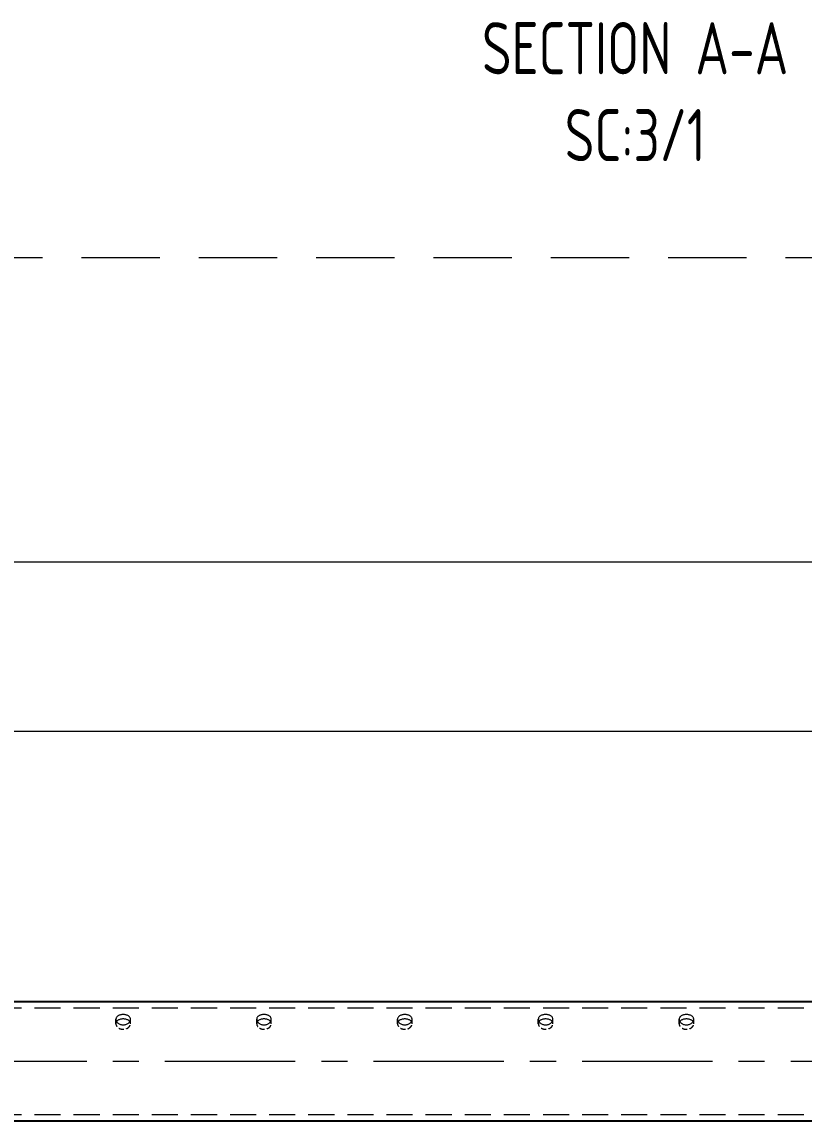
# Model space of a CAD drawing. Header units: millimetres. Extents: x -46397 to 283259, y -8690 to 23983.
# Drawn here: x 252641 to 253391, y -1012 to 43 of the extents above; entities that cross this region are included whole.
import ezdxf

# ---------------------------------------------------------------- set-up
doc = ezdxf.new("R2010")
doc.units = ezdxf.units.MM
for name, pattern in [('CENTER', [2, 1.25, -0.25, 0.25, -0.25]), ('HIDDEN', [0.375, 0.25, -0.125]), ('HIDDENX2', [0.75, 0.5, -0.25])]:
    doc.linetypes.add(name, pattern=pattern)
doc.layers.get('Defpoints').update_dxf_attribs({"lineweight": 0})
for name, color, linetype, lineweight in [('DUONGCHINH', 7, 'Continuous', 25), ('DUONGTAM', 1, 'CENTER', 0), ('mDƯỜNG KHUẤT', 251, 'HIDDEN', 5), ('PHANTOM 2', 8, 'Continuous', 0)]:
    doc.layers.add(name, color=color, linetype=linetype, lineweight=lineweight)
doc.styles.add('GHI CHÚ 1', font='isocp_IV25.ttf', dxfattribs={"width": 0.8})
doc.styles.get("Standard").update_dxf_attribs({"font": 'isocp.shx', "width": 0.8})
doc.dimstyles.new('1-30SCALE', dxfattribs={"dimtxt": 75, "dimasz": 75, "dimexe": 37.5, "dimexo": 30, "dimgap": 30, "dimtad": 1, "dimtoh": 1, "dimdec": 0, "dimdsep": 46, "dimtxsty": 'GHI CHÚ 1', "dimcen": 0.09, "dimclrd": 256, "dimclre": 256, "dimclrt": 2, "dimadec": 0, "dimazin": 0, "dimtfac": 1, "dimtdec": 0, "dimtofl": 0, "dimtmove": 0, "dimatfit": 3, "dimfxl": 1, "dimlwd": 0, "dimlwe": 0, "dimarcsym": 0})

# ---------------------------------------------------------------- blocks, each defined once
blk = doc.blocks.new('*D1350')
at = {"layer": 'Defpoints', "color": 0, "transparency": 16777216}
for p in [(255843.3, -637.9), (251928.3, -914.4, -1.5), (255843.3, -914.4, -1.5)]:
    blk.add_point(p, dxfattribs=at)
at = {"layer": 'PHANTOM 2', "linetype": 'Continuous', "lineweight": 0, "transparency": 16777216}
for p, q in [((251928.3, -894.4), (251928.3, -617.9)), ((255843.3, -894.4), (255843.3, -617.9)), ((251973.3, -637.9), (255798.3, -637.9))]:
    blk.add_line(p, q, dxfattribs=at)
at = {"layer": 'PHANTOM 2', "transparency": 16777216}
for points in [[(251973.3, -630.4), (251973.3, -645.4), (251928.3, -637.9)], [(255798.3, -630.4), (255798.3, -645.4), (255843.3, -637.9)]]:
    blk.add_solid(points, dxfattribs=at)
at = {"layer": 'PHANTOM 2', "color": 2, "transparency": 16777216, "insert": (253885.8, -591.8), "char_height": 50, "attachment_point": 5, "style": 'GHI CHÚ 1'}
blk.add_mtext('P135x29=3915', dxfattribs=at)
blk = doc.blocks.new('*D1353')
at = {"layer": 'Defpoints', "color": 0, "transparency": 16777216}
for p in [(255903.3, -475.5), (251778.3, -897.5, -1.5), (255903.3, -897.5, -1.5)]:
    blk.add_point(p, dxfattribs=at)
at = {"layer": 'PHANTOM 2', "linetype": 'Continuous', "lineweight": 0, "transparency": 16777216}
for p, q in [((251778.3, -877.5), (251778.3, -455.5)), ((255903.3, -877.5), (255903.3, -455.5)), ((251823.3, -475.5), (255858.3, -475.5))]:
    blk.add_line(p, q, dxfattribs=at)
at = {"layer": 'PHANTOM 2', "transparency": 16777216}
for points in [[(251823.3, -468), (251823.3, -483), (251778.3, -475.5)], [(255858.3, -468), (255858.3, -483), (255903.3, -475.5)]]:
    blk.add_solid(points, dxfattribs=at)
at = {"layer": 'PHANTOM 2', "color": 2, "transparency": 16777216, "insert": (253840.8, -429.5), "char_height": 50, "attachment_point": 5, "style": 'GHI CHÚ 1'}
blk.add_mtext('4125', dxfattribs=at)

msp = doc.modelspace()

# ---------------------------------------------------------------- linework, layer by layer
at = {"color": 1, "linetype": 'HIDDENX2', "lineweight": 0, "ltscale": 50, "extrusion": (2.28848e-17, 1, 0)}
for p, q in [((255903.35, -903.49, -1.5), (251778.35, -903.49, -1.5)), ((255903.35, -1005.75, -1.5), (251936.35, -1005.75, -1.5))]:
    msp.add_line(p, q, dxfattribs=at)
at = {"color": 1, "linetype": 'HIDDENX2', "lineweight": 0, "ltscale": 10, "extrusion": (2.28848e-17, 1, 0)}
for p, q in [((252731.35, -918.47, -1.5), (252731.35, -914.21, -1.5)), ((252745.35, -918.47, -1.5), (252745.35, -914.21, -1.5)), ((252866.35, -918.47, -1.5), (252866.35, -914.21, -1.5)), ((252880.35, -918.47, -1.5), (252880.35, -914.21, -1.5)), ((253001.35, -918.47, -1.5), (253001.35, -914.21, -1.5)), ((253015.35, -918.47, -1.5), (253015.35, -914.21, -1.5)), ((253136.35, -918.47, -1.5), (253136.35, -914.21, -1.5)), ((253150.35, -918.47, -1.5), (253150.35, -914.21, -1.5)), ((253271.35, -918.47, -1.5), (253271.35, -914.21, -1.5)), ((253285.35, -918.47, -1.5), (253285.35, -914.21, -1.5))]:
    msp.add_line(p, q, dxfattribs=at)
at = {"color": 150, "linetype": 'Continuous', "lineweight": 0, "ltscale": 10}
for points, knots in [([(252738.35, -909.57, -1.5), (252738.79, -909.57, -1.5), (252739.24, -909.59, -1.5), (252740.15, -909.7, -1.5), (252740.6, -909.79, -1.5), (252741.46, -910.01, -1.5), (252741.87, -910.15, -1.5), (252742.64, -910.48, -1.5), (252742.99, -910.66, -1.5), (252743.61, -911.07, -1.5), (252743.9, -911.29, -1.5), (252744.41, -911.8, -1.5), (252744.64, -912.07, -1.5), (252744.99, -912.65, -1.5), (252745.13, -912.96, -1.5), (252745.3, -913.58, -1.5), (252745.35, -913.9, -1.5), (252745.35, -914.52, -1.5), (252745.3, -914.85, -1.5), (252745.13, -915.5, -1.5), (252744.99, -915.83, -1.5), (252744.64, -916.47, -1.5), (252744.41, -916.78, -1.5), (252743.9, -917.36, -1.5), (252743.61, -917.63, -1.5), (252742.99, -918.1, -1.5), (252742.64, -918.33, -1.5), (252741.87, -918.73, -1.5), (252741.46, -918.9, -1.5), (252740.6, -919.19, -1.5), (252740.15, -919.29, -1.5), (252739.24, -919.43, -1.5), (252738.79, -919.47, -1.5), (252737.91, -919.47, -1.5), (252737.45, -919.43, -1.5), (252736.55, -919.29, -1.5), (252736.1, -919.19, -1.5), (252735.24, -918.9, -1.5), (252734.82, -918.73, -1.5), (252734.06, -918.33, -1.5), (252733.71, -918.1, -1.5), (252733.09, -917.63, -1.5), (252732.8, -917.36, -1.5), (252732.28, -916.78, -1.5), (252732.06, -916.47, -1.5), (252731.7, -915.83, -1.5), (252731.57, -915.5, -1.5), (252731.39, -914.85, -1.5), (252731.35, -914.52, -1.5), (252731.35, -913.9, -1.5), (252731.39, -913.58, -1.5), (252731.57, -912.96, -1.5), (252731.7, -912.65, -1.5), (252732.06, -912.07, -1.5), (252732.28, -911.8, -1.5), (252732.8, -911.29, -1.5), (252733.09, -911.07, -1.5), (252733.71, -910.66, -1.5), (252734.06, -910.48, -1.5), (252734.82, -910.15, -1.5), (252735.24, -910.01, -1.5), (252736.1, -909.79, -1.5), (252736.55, -909.7, -1.5), (252737.45, -909.59, -1.5), (252737.91, -909.57, -1.5), (252738.35, -909.57, -1.5)], [0, 0, 0, 0, 1.3198322, 1.3198322, 2.6396645, 2.6396645, 3.9594967, 3.9594967, 5.279329, 5.279329, 6.5991511, 6.5991511, 7.9189732, 7.9189732, 9.2387952, 9.2387952, 10.5586173, 10.5586173, 11.8784394, 11.8784394, 13.1982615, 13.1982615, 14.5180836, 14.5180836, 15.8379057, 15.8379057, 17.1577379, 17.1577379, 18.4775702, 18.4775702, 19.7974024, 19.7974024, 21.1172346, 21.1172346, 22.4370669, 22.4370669, 23.7568991, 23.7568991, 25.0767314, 25.0767314, 26.3965636, 26.3965636, 27.7163857, 27.7163857, 29.0362078, 29.0362078, 30.3560299, 30.3560299, 31.675852, 31.675852, 32.9956741, 32.9956741, 34.3154961, 34.3154961, 35.6353182, 35.6353182, 36.9551403, 36.9551403, 38.2749726, 38.2749726, 39.5948048, 39.5948048, 40.914637, 40.914637, 42.2344693, 42.2344693, 42.2344693, 42.2344693]), ([(252738.35, -913.86, -1.5), (252737.91, -913.86, -1.5), (252737.45, -913.89, -1.5), (252736.55, -913.99, -1.5), (252736.1, -914.08, -1.5), (252735.24, -914.3, -1.5), (252734.82, -914.44, -1.5), (252734.06, -914.76, -1.5), (252733.71, -914.94, -1.5), (252733.09, -915.34, -1.5), (252732.8, -915.56, -1.5), (252732.35, -916, -1.5), (252732.18, -916.19, -1.5), (252732.03, -916.4, -1.5)], [0, 0, 0, 0, 1.3201933, 1.3201933, 2.6403867, 2.6403867, 3.96058, 3.96058, 5.2807734, 5.2807734, 6.6009508, 6.6009508, 7.5759342, 7.5759342, 7.5759342, 7.5759342]), ([(252744.66, -916.4, -1.5), (252744.52, -916.19, -1.5), (252744.35, -916, -1.5), (252743.9, -915.56, -1.5), (252743.61, -915.34, -1.5), (252742.99, -914.94, -1.5), (252742.64, -914.76, -1.5), (252741.87, -914.44, -1.5), (252741.46, -914.3, -1.5), (252740.6, -914.08, -1.5), (252740.15, -913.99, -1.5), (252739.24, -913.89, -1.5), (252738.79, -913.86, -1.5), (252738.35, -913.86, -1.5)], [34.6699982, 34.6699982, 34.6699982, 34.6699982, 35.6449816, 35.6449816, 36.965159, 36.965159, 38.2853524, 38.2853524, 39.6055457, 39.6055457, 40.9257391, 40.9257391, 42.2459324, 42.2459324, 42.2459324, 42.2459324]), ([(252873.35, -909.57, -1.5), (252873.79, -909.57, -1.5), (252874.24, -909.59, -1.5), (252875.15, -909.7, -1.5), (252875.6, -909.79, -1.5), (252876.46, -910.01, -1.5), (252876.87, -910.15, -1.5), (252877.64, -910.48, -1.5), (252877.99, -910.66, -1.5), (252878.61, -911.07, -1.5), (252878.9, -911.29, -1.5), (252879.41, -911.8, -1.5), (252879.64, -912.07, -1.5), (252879.99, -912.65, -1.5), (252880.13, -912.96, -1.5), (252880.3, -913.58, -1.5), (252880.35, -913.9, -1.5), (252880.35, -914.52, -1.5), (252880.3, -914.85, -1.5), (252880.13, -915.5, -1.5), (252879.99, -915.83, -1.5), (252879.64, -916.47, -1.5), (252879.41, -916.78, -1.5), (252878.9, -917.36, -1.5), (252878.61, -917.63, -1.5), (252877.99, -918.1, -1.5), (252877.64, -918.33, -1.5), (252876.87, -918.73, -1.5), (252876.46, -918.9, -1.5), (252875.6, -919.19, -1.5), (252875.15, -919.29, -1.5), (252874.24, -919.43, -1.5), (252873.79, -919.47, -1.5), (252872.91, -919.47, -1.5), (252872.45, -919.43, -1.5), (252871.55, -919.29, -1.5), (252871.1, -919.19, -1.5), (252870.24, -918.9, -1.5), (252869.82, -918.73, -1.5), (252869.06, -918.33, -1.5), (252868.71, -918.1, -1.5), (252868.09, -917.63, -1.5), (252867.8, -917.36, -1.5), (252867.28, -916.78, -1.5), (252867.06, -916.47, -1.5), (252866.7, -915.83, -1.5), (252866.57, -915.5, -1.5), (252866.39, -914.85, -1.5), (252866.35, -914.52, -1.5), (252866.35, -913.9, -1.5), (252866.39, -913.58, -1.5), (252866.57, -912.96, -1.5), (252866.7, -912.65, -1.5), (252867.06, -912.07, -1.5), (252867.28, -911.8, -1.5), (252867.8, -911.29, -1.5), (252868.09, -911.07, -1.5), (252868.71, -910.66, -1.5), (252869.06, -910.48, -1.5), (252869.82, -910.15, -1.5), (252870.24, -910.01, -1.5), (252871.1, -909.79, -1.5), (252871.55, -909.7, -1.5), (252872.45, -909.59, -1.5), (252872.91, -909.57, -1.5), (252873.35, -909.57, -1.5)], [0, 0, 0, 0, 1.3198322, 1.3198322, 2.6396645, 2.6396645, 3.9594967, 3.9594967, 5.279329, 5.279329, 6.5991511, 6.5991511, 7.9189732, 7.9189732, 9.2387952, 9.2387952, 10.5586173, 10.5586173, 11.8784394, 11.8784394, 13.1982615, 13.1982615, 14.5180836, 14.5180836, 15.8379057, 15.8379057, 17.1577379, 17.1577379, 18.4775702, 18.4775702, 19.7974024, 19.7974024, 21.1172346, 21.1172346, 22.4370669, 22.4370669, 23.7568991, 23.7568991, 25.0767314, 25.0767314, 26.3965636, 26.3965636, 27.7163857, 27.7163857, 29.0362078, 29.0362078, 30.3560299, 30.3560299, 31.675852, 31.675852, 32.9956741, 32.9956741, 34.3154961, 34.3154961, 35.6353182, 35.6353182, 36.9551403, 36.9551403, 38.2749726, 38.2749726, 39.5948048, 39.5948048, 40.914637, 40.914637, 42.2344693, 42.2344693, 42.2344693, 42.2344693]), ([(252873.35, -913.86, -1.5), (252872.91, -913.86, -1.5), (252872.45, -913.89, -1.5), (252871.55, -913.99, -1.5), (252871.1, -914.08, -1.5), (252870.24, -914.3, -1.5), (252869.82, -914.44, -1.5), (252869.06, -914.76, -1.5), (252868.71, -914.94, -1.5), (252868.09, -915.34, -1.5), (252867.8, -915.56, -1.5), (252867.35, -916, -1.5), (252867.18, -916.19, -1.5), (252867.03, -916.4, -1.5)], [0, 0, 0, 0, 1.3201933, 1.3201933, 2.6403867, 2.6403867, 3.96058, 3.96058, 5.2807734, 5.2807734, 6.6009508, 6.6009508, 7.5759342, 7.5759342, 7.5759342, 7.5759342]), ([(252879.66, -916.4, -1.5), (252879.52, -916.19, -1.5), (252879.35, -916, -1.5), (252878.9, -915.56, -1.5), (252878.61, -915.34, -1.5), (252877.99, -914.94, -1.5), (252877.64, -914.76, -1.5), (252876.87, -914.44, -1.5), (252876.46, -914.3, -1.5), (252875.6, -914.08, -1.5), (252875.15, -913.99, -1.5), (252874.24, -913.89, -1.5), (252873.79, -913.86, -1.5), (252873.35, -913.86, -1.5)], [34.6699982, 34.6699982, 34.6699982, 34.6699982, 35.6449816, 35.6449816, 36.965159, 36.965159, 38.2853524, 38.2853524, 39.6055457, 39.6055457, 40.9257391, 40.9257391, 42.2459324, 42.2459324, 42.2459324, 42.2459324]), ([(253008.35, -909.57, -1.5), (253008.79, -909.57, -1.5), (253009.24, -909.59, -1.5), (253010.15, -909.7, -1.5), (253010.6, -909.79, -1.5), (253011.46, -910.01, -1.5), (253011.87, -910.15, -1.5), (253012.64, -910.48, -1.5), (253012.99, -910.66, -1.5), (253013.61, -911.07, -1.5), (253013.9, -911.29, -1.5), (253014.41, -911.8, -1.5), (253014.64, -912.07, -1.5), (253014.99, -912.65, -1.5), (253015.13, -912.96, -1.5), (253015.3, -913.58, -1.5), (253015.35, -913.9, -1.5), (253015.35, -914.52, -1.5), (253015.3, -914.85, -1.5), (253015.13, -915.5, -1.5), (253014.99, -915.83, -1.5), (253014.64, -916.47, -1.5), (253014.41, -916.78, -1.5), (253013.9, -917.36, -1.5), (253013.61, -917.63, -1.5), (253012.99, -918.1, -1.5), (253012.64, -918.33, -1.5), (253011.87, -918.73, -1.5), (253011.46, -918.9, -1.5), (253010.6, -919.19, -1.5), (253010.15, -919.29, -1.5), (253009.24, -919.43, -1.5), (253008.79, -919.47, -1.5), (253007.91, -919.47, -1.5), (253007.45, -919.43, -1.5), (253006.55, -919.29, -1.5), (253006.1, -919.19, -1.5), (253005.24, -918.9, -1.5), (253004.82, -918.73, -1.5), (253004.06, -918.33, -1.5), (253003.71, -918.1, -1.5), (253003.09, -917.63, -1.5), (253002.8, -917.36, -1.5), (253002.28, -916.78, -1.5), (253002.06, -916.47, -1.5), (253001.7, -915.83, -1.5), (253001.57, -915.5, -1.5), (253001.39, -914.85, -1.5), (253001.35, -914.52, -1.5), (253001.35, -913.9, -1.5), (253001.39, -913.58, -1.5), (253001.57, -912.96, -1.5), (253001.7, -912.65, -1.5), (253002.06, -912.07, -1.5), (253002.28, -911.8, -1.5), (253002.8, -911.29, -1.5), (253003.09, -911.07, -1.5), (253003.71, -910.66, -1.5), (253004.06, -910.48, -1.5), (253004.82, -910.15, -1.5), (253005.24, -910.01, -1.5), (253006.1, -909.79, -1.5), (253006.55, -909.7, -1.5), (253007.45, -909.59, -1.5), (253007.91, -909.57, -1.5), (253008.35, -909.57, -1.5)], [0, 0, 0, 0, 1.3198322, 1.3198322, 2.6396645, 2.6396645, 3.9594967, 3.9594967, 5.279329, 5.279329, 6.5991511, 6.5991511, 7.9189732, 7.9189732, 9.2387952, 9.2387952, 10.5586173, 10.5586173, 11.8784394, 11.8784394, 13.1982615, 13.1982615, 14.5180836, 14.5180836, 15.8379057, 15.8379057, 17.1577379, 17.1577379, 18.4775702, 18.4775702, 19.7974024, 19.7974024, 21.1172346, 21.1172346, 22.4370669, 22.4370669, 23.7568991, 23.7568991, 25.0767314, 25.0767314, 26.3965636, 26.3965636, 27.7163857, 27.7163857, 29.0362078, 29.0362078, 30.3560299, 30.3560299, 31.675852, 31.675852, 32.9956741, 32.9956741, 34.3154961, 34.3154961, 35.6353182, 35.6353182, 36.9551403, 36.9551403, 38.2749726, 38.2749726, 39.5948048, 39.5948048, 40.914637, 40.914637, 42.2344693, 42.2344693, 42.2344693, 42.2344693]), ([(253008.35, -913.86, -1.5), (253007.91, -913.86, -1.5), (253007.45, -913.89, -1.5), (253006.55, -913.99, -1.5), (253006.1, -914.08, -1.5), (253005.24, -914.3, -1.5), (253004.82, -914.44, -1.5), (253004.06, -914.76, -1.5), (253003.71, -914.94, -1.5), (253003.09, -915.34, -1.5), (253002.8, -915.56, -1.5), (253002.35, -916, -1.5), (253002.18, -916.19, -1.5), (253002.03, -916.4, -1.5)], [0, 0, 0, 0, 1.3201933, 1.3201933, 2.6403867, 2.6403867, 3.96058, 3.96058, 5.2807734, 5.2807734, 6.6009508, 6.6009508, 7.5759342, 7.5759342, 7.5759342, 7.5759342]), ([(253014.66, -916.4, -1.5), (253014.52, -916.19, -1.5), (253014.35, -916, -1.5), (253013.9, -915.56, -1.5), (253013.61, -915.34, -1.5), (253012.99, -914.94, -1.5), (253012.64, -914.76, -1.5), (253011.87, -914.44, -1.5), (253011.46, -914.3, -1.5), (253010.6, -914.08, -1.5), (253010.15, -913.99, -1.5), (253009.24, -913.89, -1.5), (253008.79, -913.86, -1.5), (253008.35, -913.86, -1.5)], [34.6699982, 34.6699982, 34.6699982, 34.6699982, 35.6449816, 35.6449816, 36.965159, 36.965159, 38.2853524, 38.2853524, 39.6055457, 39.6055457, 40.9257391, 40.9257391, 42.2459324, 42.2459324, 42.2459324, 42.2459324]), ([(253143.35, -909.57, -1.5), (253143.79, -909.57, -1.5), (253144.24, -909.59, -1.5), (253145.15, -909.7, -1.5), (253145.6, -909.79, -1.5), (253146.46, -910.01, -1.5), (253146.87, -910.15, -1.5), (253147.64, -910.48, -1.5), (253147.99, -910.66, -1.5), (253148.61, -911.07, -1.5), (253148.9, -911.29, -1.5), (253149.41, -911.8, -1.5), (253149.64, -912.07, -1.5), (253149.99, -912.65, -1.5), (253150.13, -912.96, -1.5), (253150.3, -913.58, -1.5), (253150.35, -913.9, -1.5), (253150.35, -914.52, -1.5), (253150.3, -914.85, -1.5), (253150.13, -915.5, -1.5), (253149.99, -915.83, -1.5), (253149.64, -916.47, -1.5), (253149.41, -916.78, -1.5), (253148.9, -917.36, -1.5), (253148.61, -917.63, -1.5), (253147.99, -918.1, -1.5), (253147.64, -918.33, -1.5), (253146.87, -918.73, -1.5), (253146.46, -918.9, -1.5), (253145.6, -919.19, -1.5), (253145.15, -919.29, -1.5), (253144.24, -919.43, -1.5), (253143.79, -919.47, -1.5), (253142.91, -919.47, -1.5), (253142.45, -919.43, -1.5), (253141.55, -919.29, -1.5), (253141.1, -919.19, -1.5), (253140.24, -918.9, -1.5), (253139.82, -918.73, -1.5), (253139.06, -918.33, -1.5), (253138.71, -918.1, -1.5), (253138.09, -917.63, -1.5), (253137.8, -917.36, -1.5), (253137.28, -916.78, -1.5), (253137.06, -916.47, -1.5), (253136.7, -915.83, -1.5), (253136.57, -915.5, -1.5), (253136.39, -914.85, -1.5), (253136.35, -914.52, -1.5), (253136.35, -913.9, -1.5), (253136.39, -913.58, -1.5), (253136.57, -912.96, -1.5), (253136.7, -912.65, -1.5), (253137.06, -912.07, -1.5), (253137.28, -911.8, -1.5), (253137.8, -911.29, -1.5), (253138.09, -911.07, -1.5), (253138.71, -910.66, -1.5), (253139.06, -910.48, -1.5), (253139.82, -910.15, -1.5), (253140.24, -910.01, -1.5), (253141.1, -909.79, -1.5), (253141.55, -909.7, -1.5), (253142.45, -909.59, -1.5), (253142.91, -909.57, -1.5), (253143.35, -909.57, -1.5)], [0, 0, 0, 0, 1.3198322, 1.3198322, 2.6396645, 2.6396645, 3.9594967, 3.9594967, 5.279329, 5.279329, 6.5991511, 6.5991511, 7.9189732, 7.9189732, 9.2387952, 9.2387952, 10.5586173, 10.5586173, 11.8784394, 11.8784394, 13.1982615, 13.1982615, 14.5180836, 14.5180836, 15.8379057, 15.8379057, 17.1577379, 17.1577379, 18.4775702, 18.4775702, 19.7974024, 19.7974024, 21.1172346, 21.1172346, 22.4370669, 22.4370669, 23.7568991, 23.7568991, 25.0767314, 25.0767314, 26.3965636, 26.3965636, 27.7163857, 27.7163857, 29.0362078, 29.0362078, 30.3560299, 30.3560299, 31.675852, 31.675852, 32.9956741, 32.9956741, 34.3154961, 34.3154961, 35.6353182, 35.6353182, 36.9551403, 36.9551403, 38.2749726, 38.2749726, 39.5948048, 39.5948048, 40.914637, 40.914637, 42.2344693, 42.2344693, 42.2344693, 42.2344693]), ([(253143.35, -913.86, -1.5), (253142.91, -913.86, -1.5), (253142.45, -913.89, -1.5), (253141.55, -913.99, -1.5), (253141.1, -914.08, -1.5), (253140.24, -914.3, -1.5), (253139.82, -914.44, -1.5), (253139.06, -914.76, -1.5), (253138.71, -914.94, -1.5), (253138.09, -915.34, -1.5), (253137.8, -915.56, -1.5), (253137.35, -916, -1.5), (253137.18, -916.19, -1.5), (253137.03, -916.4, -1.5)], [0, 0, 0, 0, 1.3201933, 1.3201933, 2.6403867, 2.6403867, 3.96058, 3.96058, 5.2807734, 5.2807734, 6.6009508, 6.6009508, 7.5759342, 7.5759342, 7.5759342, 7.5759342]), ([(253149.66, -916.4, -1.5), (253149.52, -916.19, -1.5), (253149.35, -916, -1.5), (253148.9, -915.56, -1.5), (253148.61, -915.34, -1.5), (253147.99, -914.94, -1.5), (253147.64, -914.76, -1.5), (253146.87, -914.44, -1.5), (253146.46, -914.3, -1.5), (253145.6, -914.08, -1.5), (253145.15, -913.99, -1.5), (253144.24, -913.89, -1.5), (253143.79, -913.86, -1.5), (253143.35, -913.86, -1.5)], [34.6699982, 34.6699982, 34.6699982, 34.6699982, 35.6449816, 35.6449816, 36.965159, 36.965159, 38.2853524, 38.2853524, 39.6055457, 39.6055457, 40.9257391, 40.9257391, 42.2459324, 42.2459324, 42.2459324, 42.2459324]), ([(253278.35, -909.57, -1.5), (253278.79, -909.57, -1.5), (253279.24, -909.59, -1.5), (253280.15, -909.7, -1.5), (253280.6, -909.79, -1.5), (253281.46, -910.01, -1.5), (253281.87, -910.15, -1.5), (253282.64, -910.48, -1.5), (253282.99, -910.66, -1.5), (253283.61, -911.07, -1.5), (253283.9, -911.29, -1.5), (253284.41, -911.8, -1.5), (253284.64, -912.07, -1.5), (253284.99, -912.65, -1.5), (253285.13, -912.96, -1.5), (253285.3, -913.58, -1.5), (253285.35, -913.9, -1.5), (253285.35, -914.52, -1.5), (253285.3, -914.85, -1.5), (253285.13, -915.5, -1.5), (253284.99, -915.83, -1.5), (253284.64, -916.47, -1.5), (253284.41, -916.78, -1.5), (253283.9, -917.36, -1.5), (253283.61, -917.63, -1.5), (253282.99, -918.1, -1.5), (253282.64, -918.33, -1.5), (253281.87, -918.73, -1.5), (253281.46, -918.9, -1.5), (253280.6, -919.19, -1.5), (253280.15, -919.29, -1.5), (253279.24, -919.43, -1.5), (253278.79, -919.47, -1.5), (253277.91, -919.47, -1.5), (253277.45, -919.43, -1.5), (253276.55, -919.29, -1.5), (253276.1, -919.19, -1.5), (253275.24, -918.9, -1.5), (253274.82, -918.73, -1.5), (253274.06, -918.33, -1.5), (253273.71, -918.1, -1.5), (253273.09, -917.63, -1.5), (253272.8, -917.36, -1.5), (253272.28, -916.78, -1.5), (253272.06, -916.47, -1.5), (253271.7, -915.83, -1.5), (253271.57, -915.5, -1.5), (253271.39, -914.85, -1.5), (253271.35, -914.52, -1.5), (253271.35, -913.9, -1.5), (253271.39, -913.58, -1.5), (253271.57, -912.96, -1.5), (253271.7, -912.65, -1.5), (253272.06, -912.07, -1.5), (253272.28, -911.8, -1.5), (253272.8, -911.29, -1.5), (253273.09, -911.07, -1.5), (253273.71, -910.66, -1.5), (253274.06, -910.48, -1.5), (253274.82, -910.15, -1.5), (253275.24, -910.01, -1.5), (253276.1, -909.79, -1.5), (253276.55, -909.7, -1.5), (253277.45, -909.59, -1.5), (253277.91, -909.57, -1.5), (253278.35, -909.57, -1.5)], [0, 0, 0, 0, 1.3198322, 1.3198322, 2.6396645, 2.6396645, 3.9594967, 3.9594967, 5.279329, 5.279329, 6.5991511, 6.5991511, 7.9189732, 7.9189732, 9.2387952, 9.2387952, 10.5586173, 10.5586173, 11.8784394, 11.8784394, 13.1982615, 13.1982615, 14.5180836, 14.5180836, 15.8379057, 15.8379057, 17.1577379, 17.1577379, 18.4775702, 18.4775702, 19.7974024, 19.7974024, 21.1172346, 21.1172346, 22.4370669, 22.4370669, 23.7568991, 23.7568991, 25.0767314, 25.0767314, 26.3965636, 26.3965636, 27.7163857, 27.7163857, 29.0362078, 29.0362078, 30.3560299, 30.3560299, 31.675852, 31.675852, 32.9956741, 32.9956741, 34.3154961, 34.3154961, 35.6353182, 35.6353182, 36.9551403, 36.9551403, 38.2749726, 38.2749726, 39.5948048, 39.5948048, 40.914637, 40.914637, 42.2344693, 42.2344693, 42.2344693, 42.2344693]), ([(253278.35, -913.86, -1.5), (253277.91, -913.86, -1.5), (253277.45, -913.89, -1.5), (253276.55, -913.99, -1.5), (253276.1, -914.08, -1.5), (253275.24, -914.3, -1.5), (253274.82, -914.44, -1.5), (253274.06, -914.76, -1.5), (253273.71, -914.94, -1.5), (253273.09, -915.34, -1.5), (253272.8, -915.56, -1.5), (253272.35, -916, -1.5), (253272.18, -916.19, -1.5), (253272.03, -916.4, -1.5)], [0, 0, 0, 0, 1.3201933, 1.3201933, 2.6403867, 2.6403867, 3.96058, 3.96058, 5.2807734, 5.2807734, 6.6009508, 6.6009508, 7.5759342, 7.5759342, 7.5759342, 7.5759342]), ([(253284.66, -916.4, -1.5), (253284.52, -916.19, -1.5), (253284.35, -916, -1.5), (253283.9, -915.56, -1.5), (253283.61, -915.34, -1.5), (253282.99, -914.94, -1.5), (253282.64, -914.76, -1.5), (253281.87, -914.44, -1.5), (253281.46, -914.3, -1.5), (253280.6, -914.08, -1.5), (253280.15, -913.99, -1.5), (253279.24, -913.89, -1.5), (253278.79, -913.86, -1.5), (253278.35, -913.86, -1.5)], [34.6699982, 34.6699982, 34.6699982, 34.6699982, 35.6449816, 35.6449816, 36.965159, 36.965159, 38.2853524, 38.2853524, 39.6055457, 39.6055457, 40.9257391, 40.9257391, 42.2459324, 42.2459324, 42.2459324, 42.2459324])]:
    msp.add_open_spline(points, degree=3, knots=knots, dxfattribs=at)
at = {"color": 1, "linetype": 'HIDDENX2', "lineweight": 0, "ltscale": 10}
for points in [[(252732.03, -916.4, -1.5), (252731.98, -916.47, -1.5), (252731.93, -916.55, -1.5), (252731.7, -916.91, -1.5), (252731.57, -917.22, -1.5), (252731.39, -917.84, -1.5), (252731.35, -918.16, -1.5), (252731.35, -918.78, -1.5), (252731.39, -919.11, -1.5), (252731.57, -919.76, -1.5), (252731.7, -920.09, -1.5), (252732.06, -920.74, -1.5), (252732.28, -921.05, -1.5), (252732.8, -921.63, -1.5), (252733.09, -921.9, -1.5), (252733.71, -922.38, -1.5), (252734.06, -922.61, -1.5), (252734.82, -923.01, -1.5), (252735.24, -923.19, -1.5), (252736.1, -923.47, -1.5), (252736.55, -923.58, -1.5), (252737.45, -923.73, -1.5), (252737.91, -923.76, -1.5), (252738.79, -923.76, -1.5), (252739.24, -923.73, -1.5), (252740.15, -923.58, -1.5), (252740.6, -923.47, -1.5), (252741.46, -923.19, -1.5), (252741.87, -923.01, -1.5), (252742.64, -922.61, -1.5), (252742.99, -922.38, -1.5), (252743.61, -921.9, -1.5), (252743.9, -921.63, -1.5), (252744.41, -921.05, -1.5), (252744.63, -920.74, -1.5), (252744.99, -920.09, -1.5), (252745.13, -919.76, -1.5), (252745.3, -919.11, -1.5), (252745.35, -918.78, -1.5), (252745.35, -918.16, -1.5), (252745.3, -917.84, -1.5), (252745.13, -917.22, -1.5), (252744.99, -916.91, -1.5), (252744.77, -916.55, -1.5), (252744.72, -916.47, -1.5), (252744.66, -916.4, -1.5)], [(252867.03, -916.4, -1.5), (252866.98, -916.47, -1.5), (252866.93, -916.55, -1.5), (252866.7, -916.91, -1.5), (252866.57, -917.22, -1.5), (252866.39, -917.84, -1.5), (252866.35, -918.16, -1.5), (252866.35, -918.78, -1.5), (252866.39, -919.11, -1.5), (252866.57, -919.76, -1.5), (252866.7, -920.09, -1.5), (252867.06, -920.74, -1.5), (252867.28, -921.05, -1.5), (252867.8, -921.63, -1.5), (252868.09, -921.9, -1.5), (252868.71, -922.38, -1.5), (252869.06, -922.61, -1.5), (252869.82, -923.01, -1.5), (252870.24, -923.19, -1.5), (252871.1, -923.47, -1.5), (252871.55, -923.58, -1.5), (252872.45, -923.73, -1.5), (252872.91, -923.76, -1.5), (252873.79, -923.76, -1.5), (252874.24, -923.73, -1.5), (252875.15, -923.58, -1.5), (252875.6, -923.47, -1.5), (252876.46, -923.19, -1.5), (252876.87, -923.01, -1.5), (252877.64, -922.61, -1.5), (252877.99, -922.38, -1.5), (252878.61, -921.9, -1.5), (252878.9, -921.63, -1.5), (252879.41, -921.05, -1.5), (252879.63, -920.74, -1.5), (252879.99, -920.09, -1.5), (252880.13, -919.76, -1.5), (252880.3, -919.11, -1.5), (252880.35, -918.78, -1.5), (252880.35, -918.16, -1.5), (252880.3, -917.84, -1.5), (252880.13, -917.22, -1.5), (252879.99, -916.91, -1.5), (252879.77, -916.55, -1.5), (252879.72, -916.47, -1.5), (252879.66, -916.4, -1.5)], [(253002.03, -916.4, -1.5), (253001.98, -916.47, -1.5), (253001.93, -916.55, -1.5), (253001.7, -916.91, -1.5), (253001.57, -917.22, -1.5), (253001.39, -917.84, -1.5), (253001.35, -918.16, -1.5), (253001.35, -918.78, -1.5), (253001.39, -919.11, -1.5), (253001.57, -919.76, -1.5), (253001.7, -920.09, -1.5), (253002.06, -920.74, -1.5), (253002.28, -921.05, -1.5), (253002.8, -921.63, -1.5), (253003.09, -921.9, -1.5), (253003.71, -922.38, -1.5), (253004.06, -922.61, -1.5), (253004.82, -923.01, -1.5), (253005.24, -923.19, -1.5), (253006.1, -923.47, -1.5), (253006.55, -923.58, -1.5), (253007.45, -923.73, -1.5), (253007.91, -923.76, -1.5), (253008.79, -923.76, -1.5), (253009.24, -923.73, -1.5), (253010.15, -923.58, -1.5), (253010.6, -923.47, -1.5), (253011.46, -923.19, -1.5), (253011.87, -923.01, -1.5), (253012.64, -922.61, -1.5), (253012.99, -922.38, -1.5), (253013.61, -921.9, -1.5), (253013.9, -921.63, -1.5), (253014.41, -921.05, -1.5), (253014.63, -920.74, -1.5), (253014.99, -920.09, -1.5), (253015.13, -919.76, -1.5), (253015.3, -919.11, -1.5), (253015.35, -918.78, -1.5), (253015.35, -918.16, -1.5), (253015.3, -917.84, -1.5), (253015.13, -917.22, -1.5), (253014.99, -916.91, -1.5), (253014.77, -916.55, -1.5), (253014.72, -916.47, -1.5), (253014.66, -916.4, -1.5)], [(253137.03, -916.4, -1.5), (253136.98, -916.47, -1.5), (253136.93, -916.55, -1.5), (253136.7, -916.91, -1.5), (253136.57, -917.22, -1.5), (253136.39, -917.84, -1.5), (253136.35, -918.16, -1.5), (253136.35, -918.78, -1.5), (253136.39, -919.11, -1.5), (253136.57, -919.76, -1.5), (253136.7, -920.09, -1.5), (253137.06, -920.74, -1.5), (253137.28, -921.05, -1.5), (253137.8, -921.63, -1.5), (253138.09, -921.9, -1.5), (253138.71, -922.38, -1.5), (253139.06, -922.61, -1.5), (253139.82, -923.01, -1.5), (253140.24, -923.19, -1.5), (253141.1, -923.47, -1.5), (253141.55, -923.58, -1.5), (253142.45, -923.73, -1.5), (253142.91, -923.76, -1.5), (253143.79, -923.76, -1.5), (253144.24, -923.73, -1.5), (253145.15, -923.58, -1.5), (253145.6, -923.47, -1.5), (253146.46, -923.19, -1.5), (253146.87, -923.01, -1.5), (253147.64, -922.61, -1.5), (253147.99, -922.38, -1.5), (253148.61, -921.9, -1.5), (253148.9, -921.63, -1.5), (253149.41, -921.05, -1.5), (253149.63, -920.74, -1.5), (253149.99, -920.09, -1.5), (253150.13, -919.76, -1.5), (253150.3, -919.11, -1.5), (253150.35, -918.78, -1.5), (253150.35, -918.16, -1.5), (253150.3, -917.84, -1.5), (253150.13, -917.22, -1.5), (253149.99, -916.91, -1.5), (253149.77, -916.55, -1.5), (253149.72, -916.47, -1.5), (253149.66, -916.4, -1.5)], [(253272.03, -916.4, -1.5), (253271.98, -916.47, -1.5), (253271.93, -916.55, -1.5), (253271.7, -916.91, -1.5), (253271.57, -917.22, -1.5), (253271.39, -917.84, -1.5), (253271.35, -918.16, -1.5), (253271.35, -918.78, -1.5), (253271.39, -919.11, -1.5), (253271.57, -919.76, -1.5), (253271.7, -920.09, -1.5), (253272.06, -920.74, -1.5), (253272.28, -921.05, -1.5), (253272.8, -921.63, -1.5), (253273.09, -921.9, -1.5), (253273.71, -922.38, -1.5), (253274.06, -922.61, -1.5), (253274.82, -923.01, -1.5), (253275.24, -923.19, -1.5), (253276.1, -923.47, -1.5), (253276.55, -923.58, -1.5), (253277.45, -923.73, -1.5), (253277.91, -923.76, -1.5), (253278.79, -923.76, -1.5), (253279.24, -923.73, -1.5), (253280.15, -923.58, -1.5), (253280.6, -923.47, -1.5), (253281.46, -923.19, -1.5), (253281.87, -923.01, -1.5), (253282.64, -922.61, -1.5), (253282.99, -922.38, -1.5), (253283.61, -921.9, -1.5), (253283.9, -921.63, -1.5), (253284.41, -921.05, -1.5), (253284.63, -920.74, -1.5), (253284.99, -920.09, -1.5), (253285.13, -919.76, -1.5), (253285.3, -919.11, -1.5), (253285.35, -918.78, -1.5), (253285.35, -918.16, -1.5), (253285.3, -917.84, -1.5), (253285.13, -917.22, -1.5), (253284.99, -916.91, -1.5), (253284.77, -916.55, -1.5), (253284.72, -916.47, -1.5), (253284.66, -916.4, -1.5)]]:
    msp.add_open_spline(points, degree=3, knots=[7.5759342, 7.5759342, 7.5759342, 7.5759342, 7.9211282, 7.9211282, 9.2413057, 9.2413057, 10.5614831, 10.5614831, 11.8816605, 11.8816605, 13.201838, 13.201838, 14.5220154, 14.5220154, 15.8421928, 15.8421928, 17.1623862, 17.1623862, 18.4825795, 18.4825795, 19.8027729, 19.8027729, 21.1229662, 21.1229662, 22.4431595, 22.4431595, 23.7633529, 23.7633529, 25.0835462, 25.0835462, 26.4037396, 26.4037396, 27.723917, 27.723917, 29.0440944, 29.0440944, 30.3642719, 30.3642719, 31.6844493, 31.6844493, 33.0046267, 33.0046267, 34.3248042, 34.3248042, 34.6699982, 34.6699982, 34.6699982, 34.6699982], dxfattribs=at)
at = {"layer": 'DUONGCHINH', "extrusion": (2.28848e-17, 1, 0)}
for p, q in [((255903.35, -897.47, -1.5), (251778.35, -897.47, -1.5)), ((255903.35, -1011.77, -1.5), (251936.35, -1011.77, -1.5))]:
    msp.add_line(p, q, dxfattribs=at)
at = {"layer": 'DUONGTAM', "color": 1, "ltscale": 100, "extrusion": (2.28848e-17, 1, 0)}
msp.add_line((255903.35, -954.62, -1.5), (251778.35, -954.62, -1.5), dxfattribs=at)
at = {"layer": 'mDƯỜNG KHUẤT', "ltscale": 300}
msp.add_line((251235.85, -183.35), (256825.1, -183.35), dxfattribs=at)

# ---------------------------------------------------------------- texts
at = {"color": 3, "insert": (252996.38, 42.36, -3), "char_height": 50, "attachment_point": 1}
msp.add_mtext_dynamic_manual_height_columns('\\A1;\\pxqc;SECTION A-A\\PSC:3/1', width=465.6456, gutter_width=37.5, heights=[0], dxfattribs=at)

# ---------------------------------------------------------------- dimensions: what is measured, and where the dimension line sits
at = {"layer": 'PHANTOM 2'}
dim = msp.add_linear_dim(base=(255903.35, -475.51), p1=(251778.35, -897.47, -1.5), p2=(255903.35, -897.47, -1.5), dimstyle='1-30SCALE', override={"dimtxt": 50, "dimasz": 45, "dimexe": 20, "dimexo": 20, "dimgap": 20, "dimtmove": 1}, dxfattribs=at)
dim.commit()
dim.dimension.update_dxf_attribs({"geometry": '*D1353', "text_midpoint": (253840.85, -429.53)})
dim = msp.add_linear_dim(base=(255843.35, -637.86), p1=(251928.35, -914.44, -1.5), p2=(255843.35, -914.44, -1.5), text='P135x29=<>', dimstyle='1-30SCALE', override={"dimtxt": 50, "dimasz": 45, "dimexe": 20, "dimexo": 20, "dimgap": 20, "dimpost": '', "dimtmove": 1}, dxfattribs=at)
dim.commit()
dim.dimension.update_dxf_attribs({"geometry": '*D1350', "text_midpoint": (253885.85, -591.79)})

doc.saveas('drawing.dxf')
